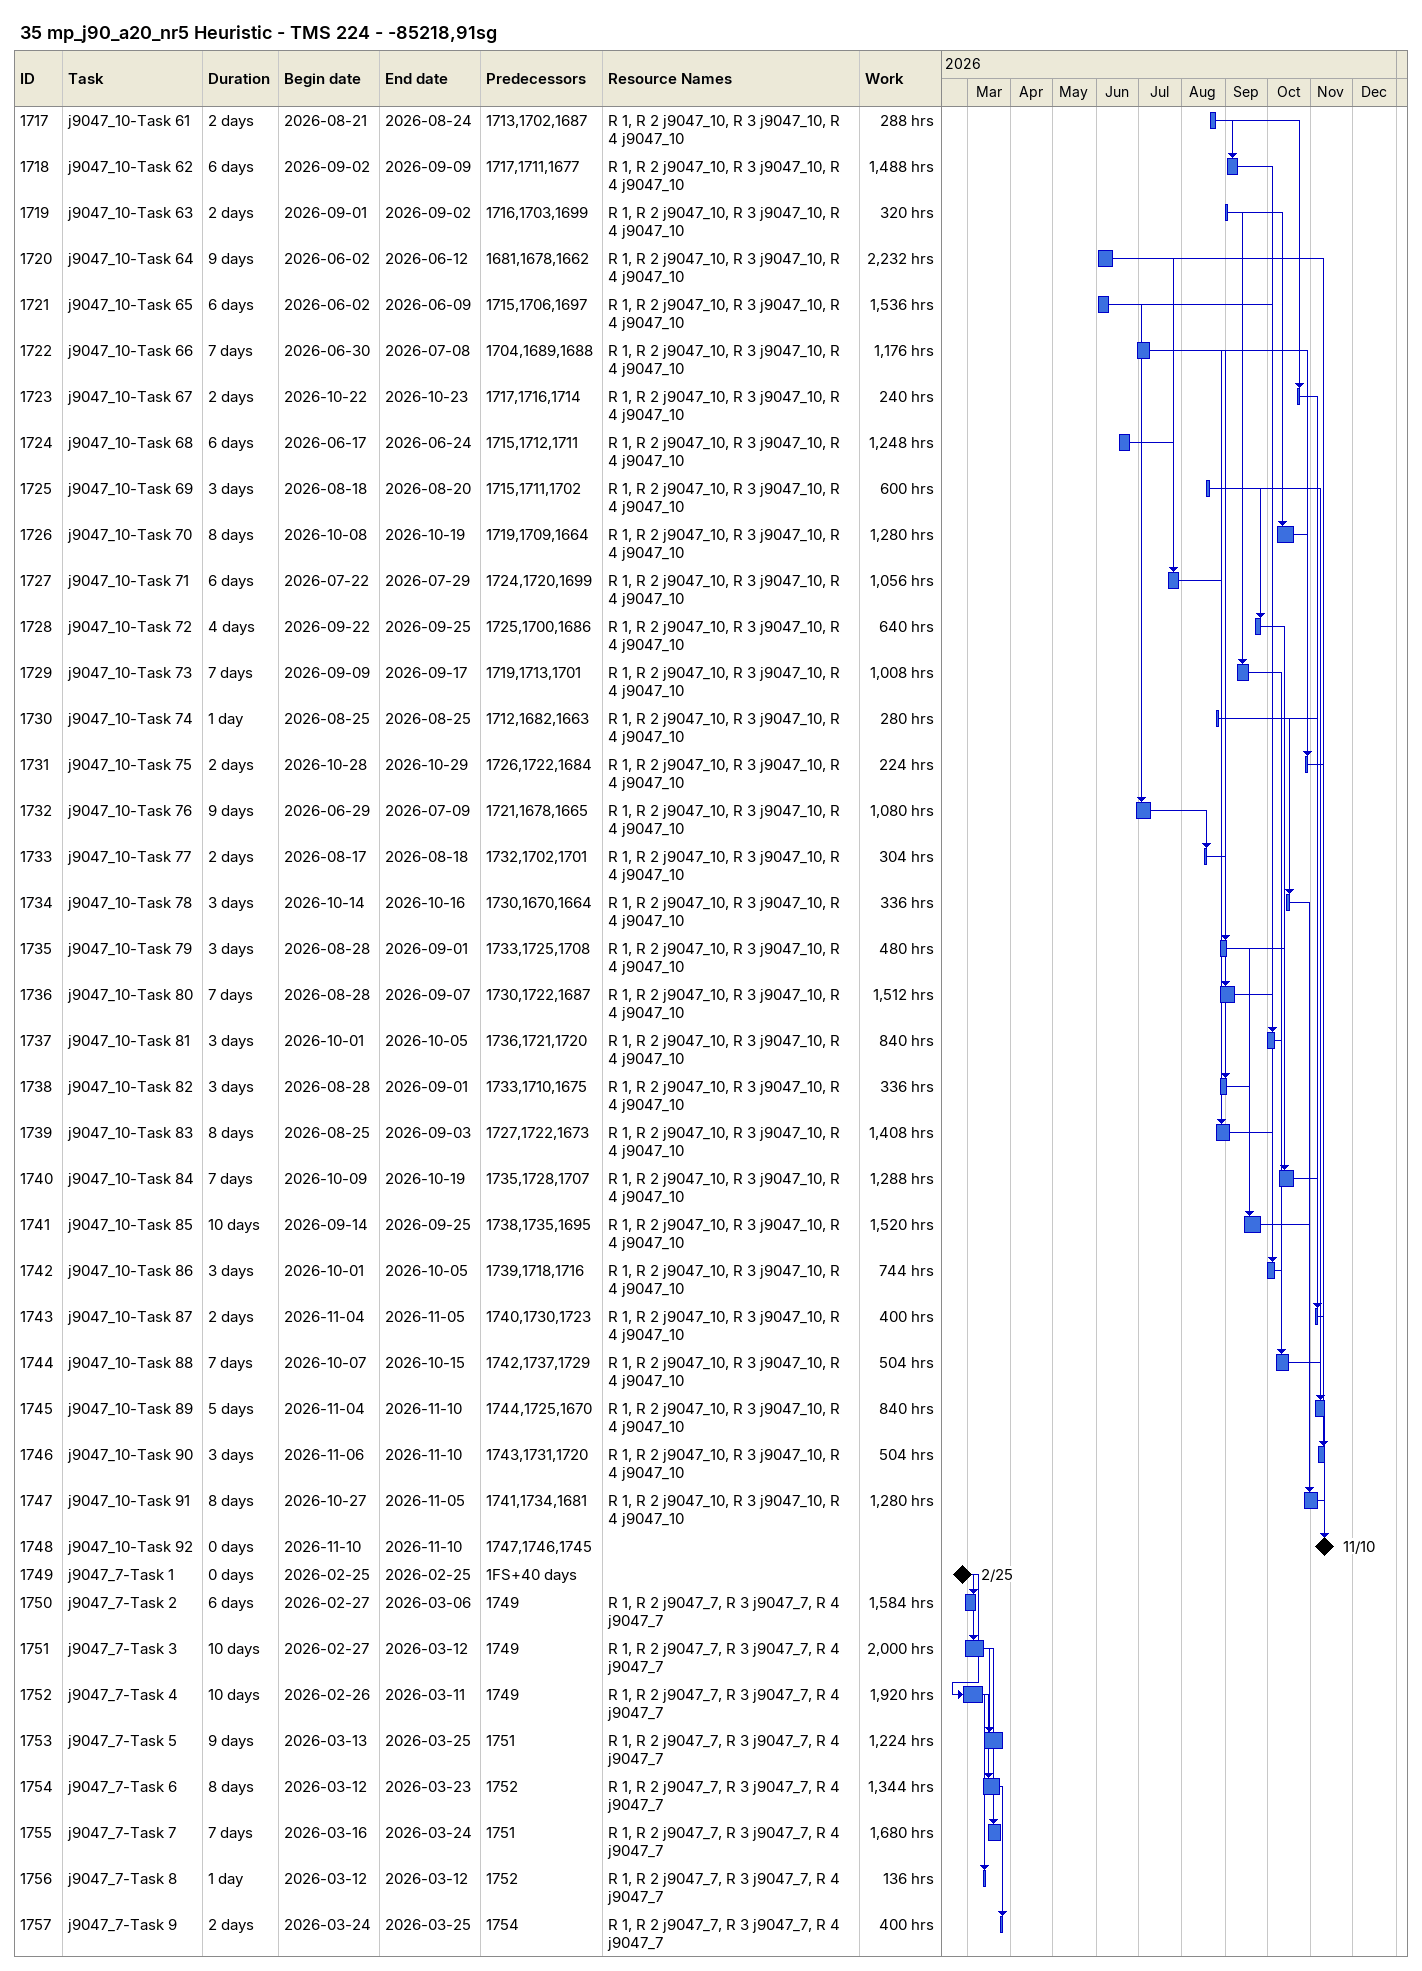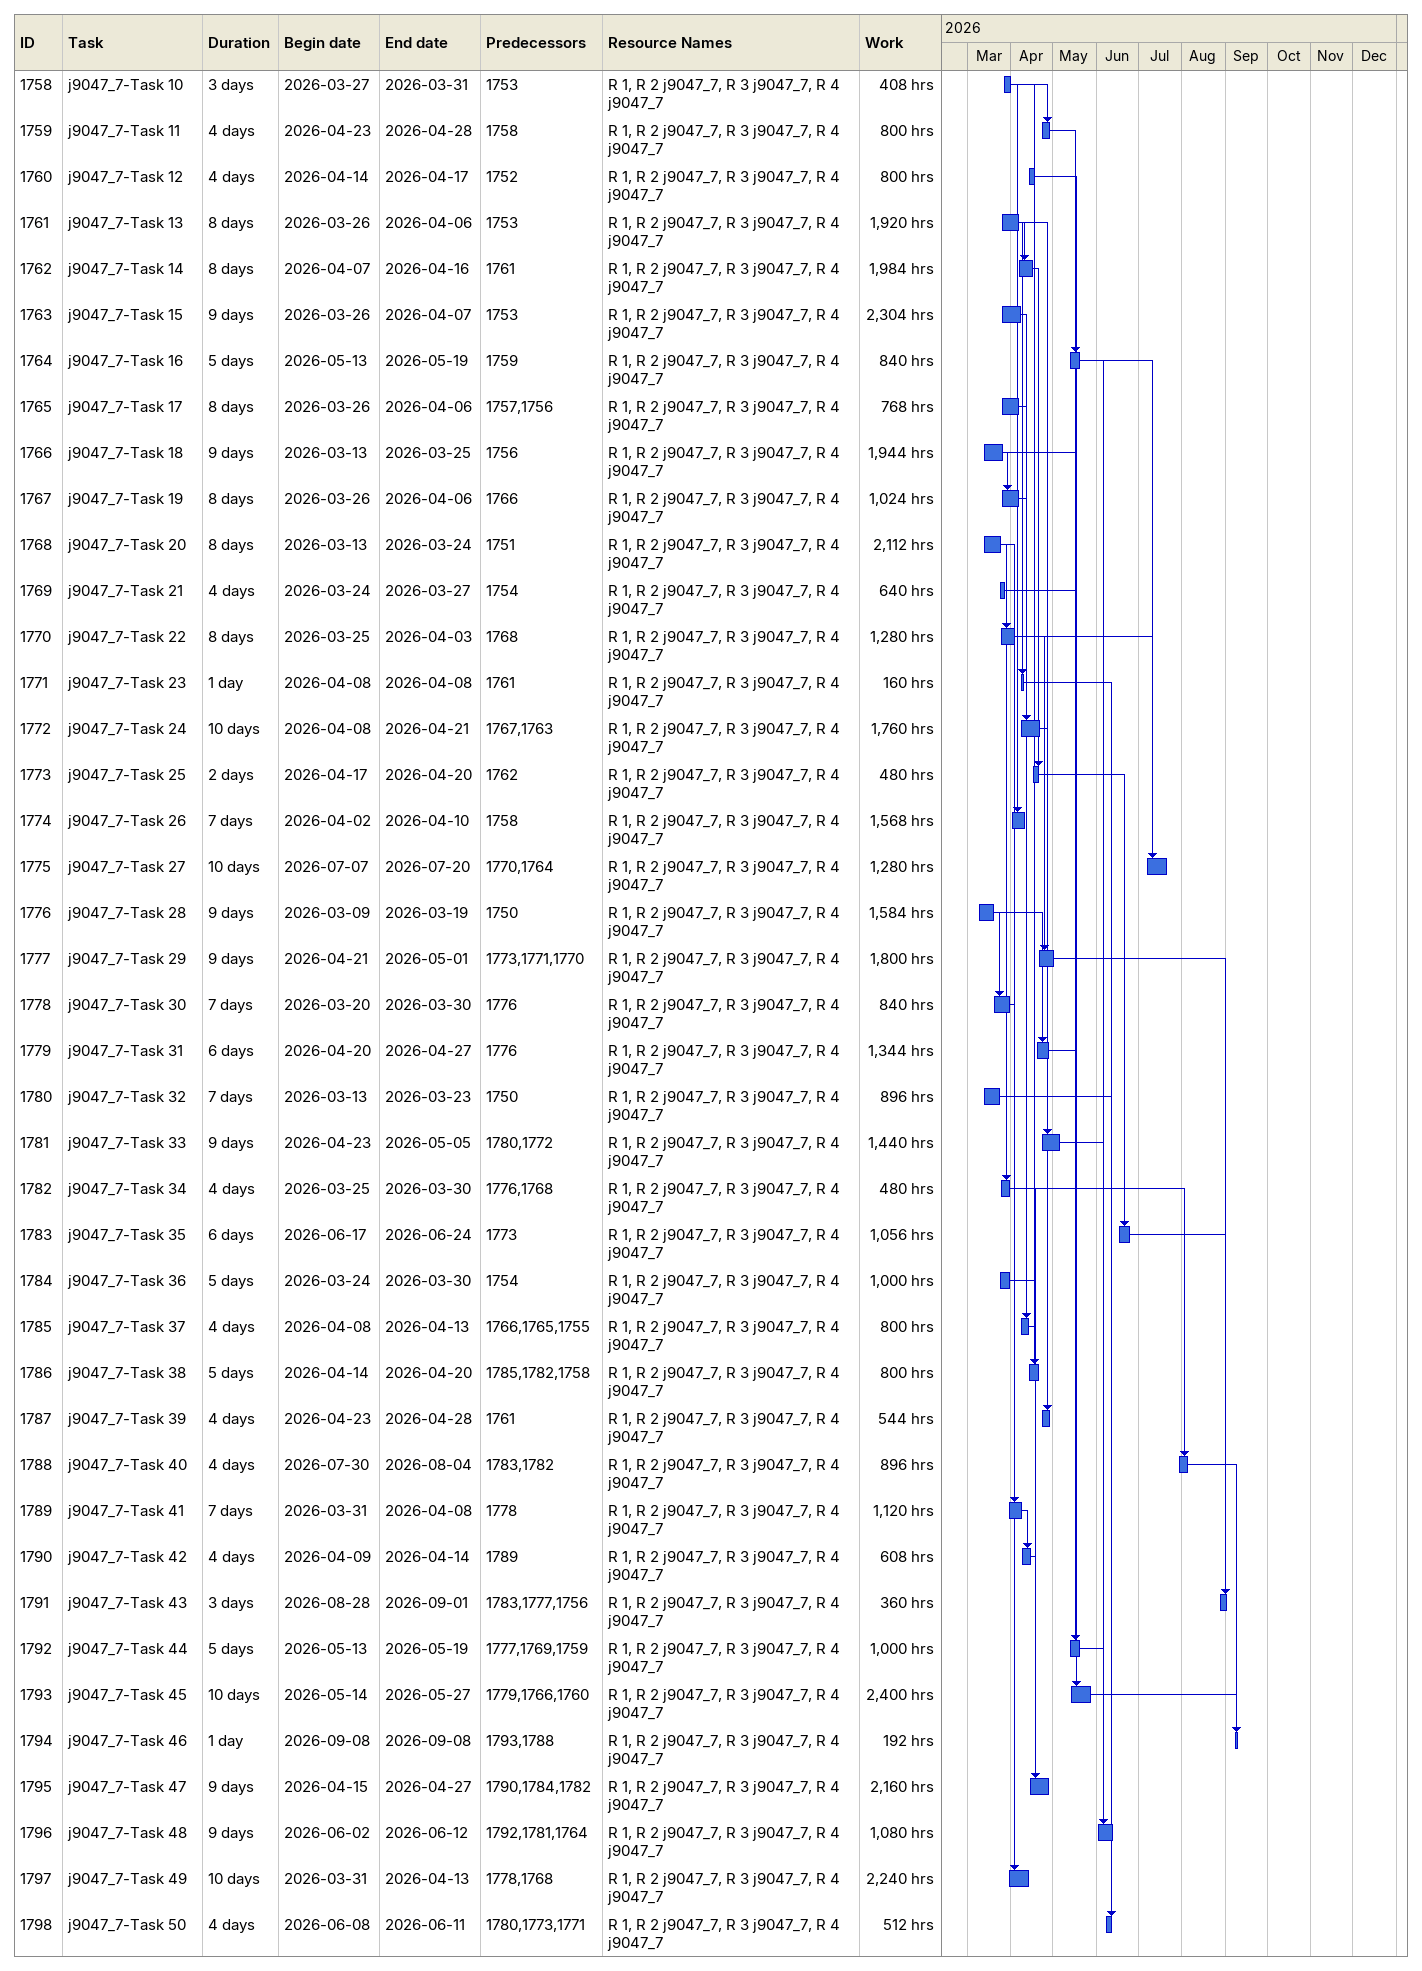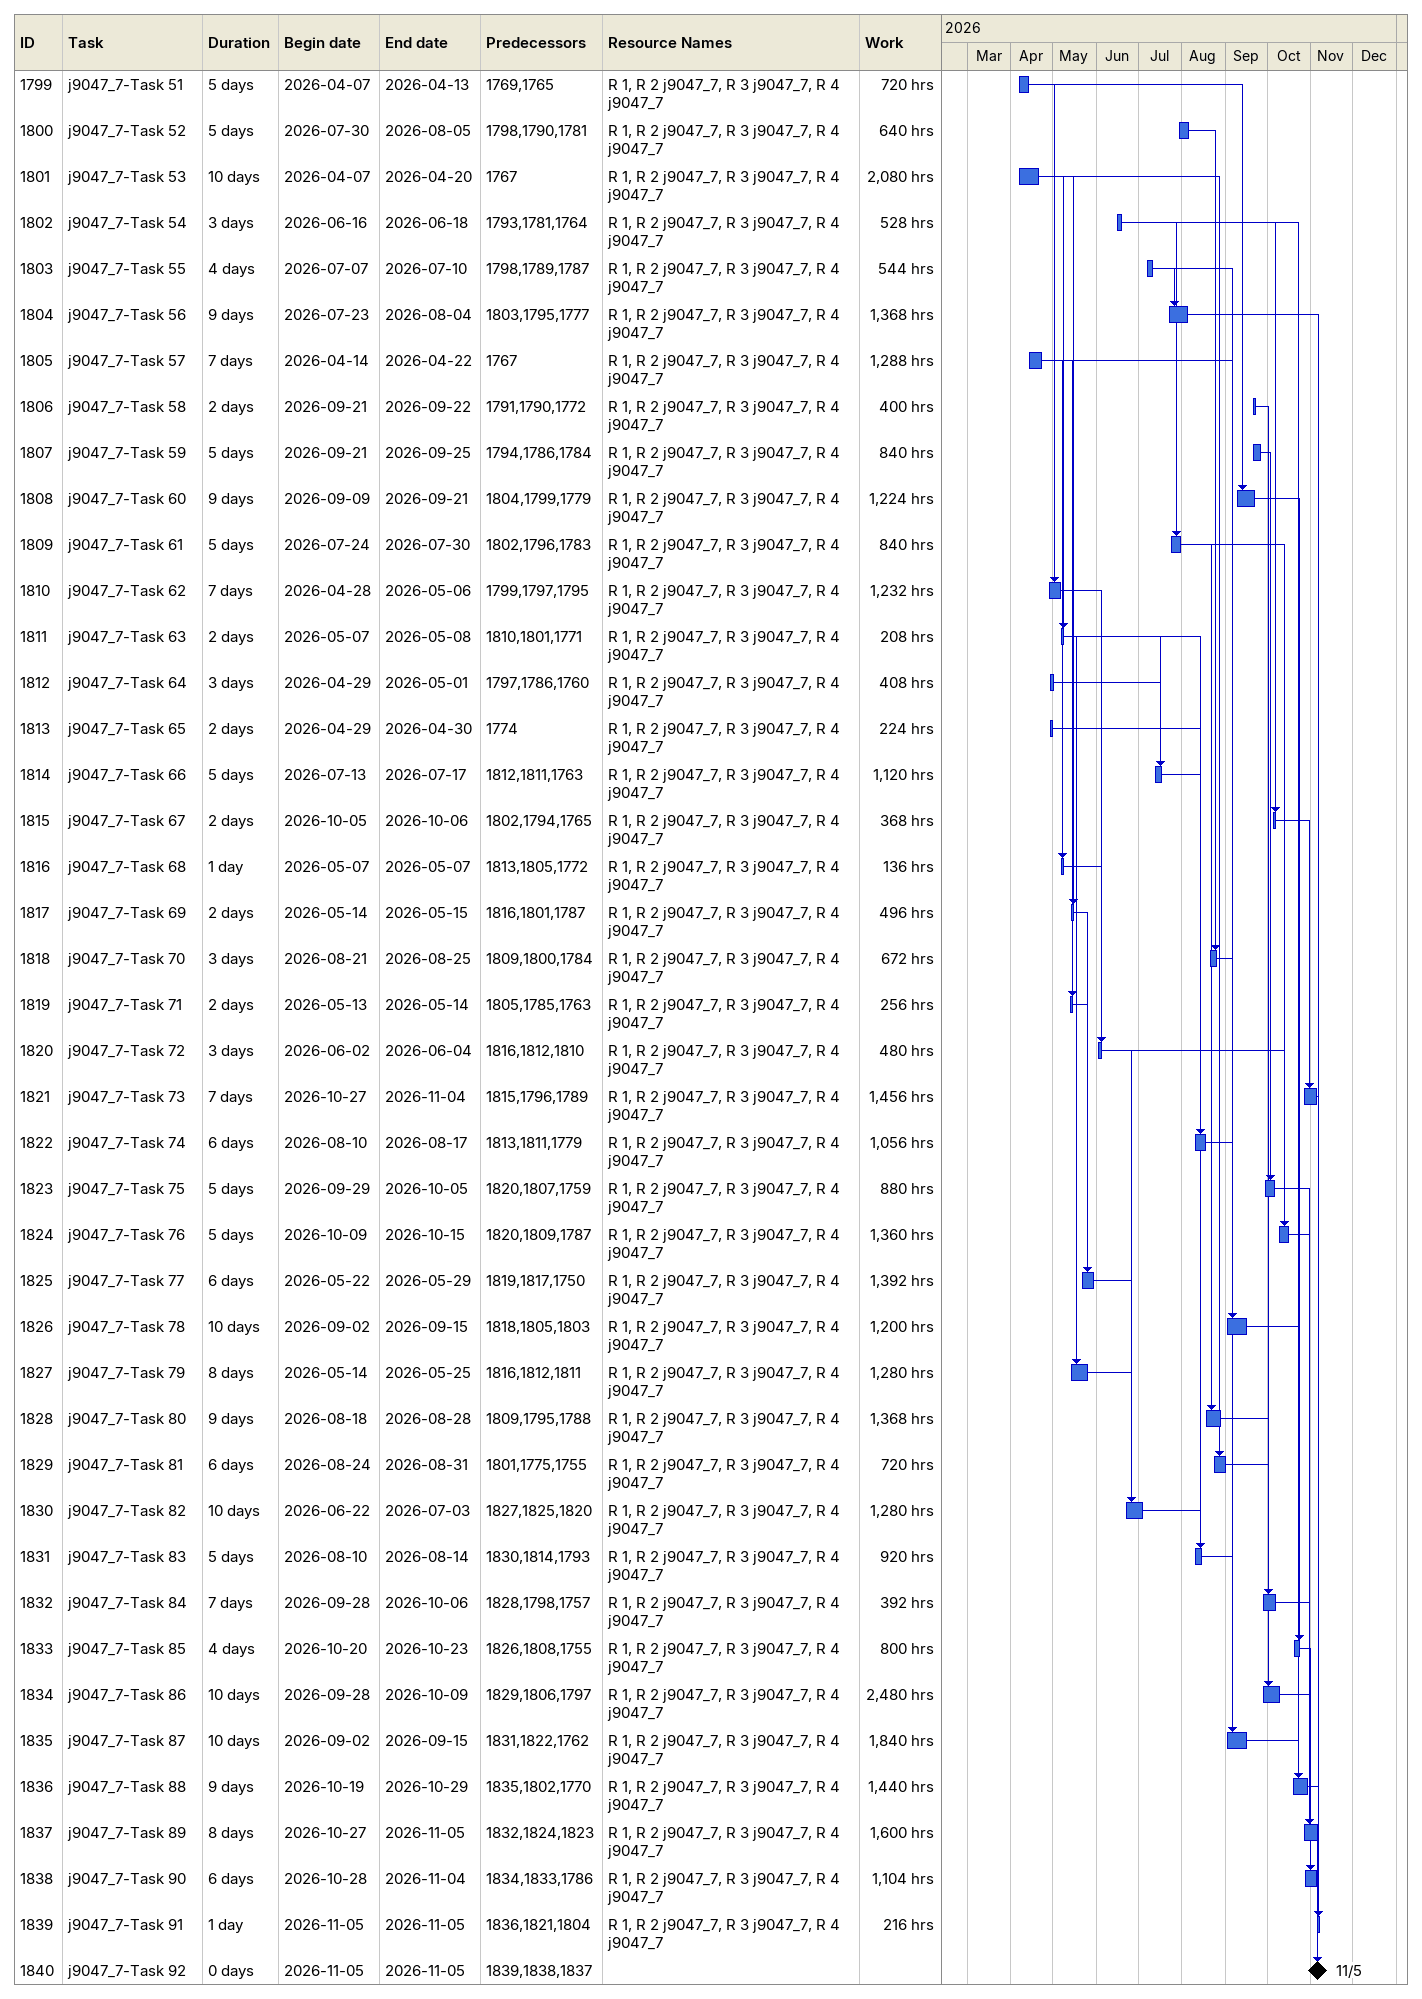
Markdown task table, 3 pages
35 mp_j90_a20_nr5 Heuristic - TMS 224 - -85218,91sg

| ID | Task | Duration | Start | Finish | Predecessors | Resources | Work (h) |
|---|---|---|---|---|---|---|---|
| 1717 | j9047_10-Task 61 | 2d | 2026-08-21 | 2026-08-24 | 1713, 1702, 1687 | R 1, R 2 j9047_10, R 3 j9047_10, R 4 j9047_10 | 288 |
| 1718 | j9047_10-Task 62 | 6d | 2026-09-02 | 2026-09-09 | 1717, 1711, 1677 | R 1, R 2 j9047_10, R 3 j9047_10, R 4 j9047_10 | 1488 |
| 1719 | j9047_10-Task 63 | 2d | 2026-09-01 | 2026-09-02 | 1716, 1703, 1699 | R 1, R 2 j9047_10, R 3 j9047_10, R 4 j9047_10 | 320 |
| 1720 | j9047_10-Task 64 | 9d | 2026-06-02 | 2026-06-12 | 1681, 1678, 1662 | R 1, R 2 j9047_10, R 3 j9047_10, R 4 j9047_10 | 2232 |
| 1721 | j9047_10-Task 65 | 6d | 2026-06-02 | 2026-06-09 | 1715, 1706, 1697 | R 1, R 2 j9047_10, R 3 j9047_10, R 4 j9047_10 | 1536 |
| 1722 | j9047_10-Task 66 | 7d | 2026-06-30 | 2026-07-08 | 1704, 1689, 1688 | R 1, R 2 j9047_10, R 3 j9047_10, R 4 j9047_10 | 1176 |
| 1723 | j9047_10-Task 67 | 2d | 2026-10-22 | 2026-10-23 | 1717, 1716, 1714 | R 1, R 2 j9047_10, R 3 j9047_10, R 4 j9047_10 | 240 |
| 1724 | j9047_10-Task 68 | 6d | 2026-06-17 | 2026-06-24 | 1715, 1712, 1711 | R 1, R 2 j9047_10, R 3 j9047_10, R 4 j9047_10 | 1248 |
| 1725 | j9047_10-Task 69 | 3d | 2026-08-18 | 2026-08-20 | 1715, 1711, 1702 | R 1, R 2 j9047_10, R 3 j9047_10, R 4 j9047_10 | 600 |
| 1726 | j9047_10-Task 70 | 8d | 2026-10-08 | 2026-10-19 | 1719, 1709, 1664 | R 1, R 2 j9047_10, R 3 j9047_10, R 4 j9047_10 | 1280 |
| 1727 | j9047_10-Task 71 | 6d | 2026-07-22 | 2026-07-29 | 1724, 1720, 1699 | R 1, R 2 j9047_10, R 3 j9047_10, R 4 j9047_10 | 1056 |
| 1728 | j9047_10-Task 72 | 4d | 2026-09-22 | 2026-09-25 | 1725, 1700, 1686 | R 1, R 2 j9047_10, R 3 j9047_10, R 4 j9047_10 | 640 |
| 1729 | j9047_10-Task 73 | 7d | 2026-09-09 | 2026-09-17 | 1719, 1713, 1701 | R 1, R 2 j9047_10, R 3 j9047_10, R 4 j9047_10 | 1008 |
| 1730 | j9047_10-Task 74 | 1d | 2026-08-25 | 2026-08-25 | 1712, 1682, 1663 | R 1, R 2 j9047_10, R 3 j9047_10, R 4 j9047_10 | 280 |
| 1731 | j9047_10-Task 75 | 2d | 2026-10-28 | 2026-10-29 | 1726, 1722, 1684 | R 1, R 2 j9047_10, R 3 j9047_10, R 4 j9047_10 | 224 |
| 1732 | j9047_10-Task 76 | 9d | 2026-06-29 | 2026-07-09 | 1721, 1678, 1665 | R 1, R 2 j9047_10, R 3 j9047_10, R 4 j9047_10 | 1080 |
| 1733 | j9047_10-Task 77 | 2d | 2026-08-17 | 2026-08-18 | 1732, 1702, 1701 | R 1, R 2 j9047_10, R 3 j9047_10, R 4 j9047_10 | 304 |
| 1734 | j9047_10-Task 78 | 3d | 2026-10-14 | 2026-10-16 | 1730, 1670, 1664 | R 1, R 2 j9047_10, R 3 j9047_10, R 4 j9047_10 | 336 |
| 1735 | j9047_10-Task 79 | 3d | 2026-08-28 | 2026-09-01 | 1733, 1725, 1708 | R 1, R 2 j9047_10, R 3 j9047_10, R 4 j9047_10 | 480 |
| 1736 | j9047_10-Task 80 | 7d | 2026-08-28 | 2026-09-07 | 1730, 1722, 1687 | R 1, R 2 j9047_10, R 3 j9047_10, R 4 j9047_10 | 1512 |
| 1737 | j9047_10-Task 81 | 3d | 2026-10-01 | 2026-10-05 | 1736, 1721, 1720 | R 1, R 2 j9047_10, R 3 j9047_10, R 4 j9047_10 | 840 |
| 1738 | j9047_10-Task 82 | 3d | 2026-08-28 | 2026-09-01 | 1733, 1710, 1675 | R 1, R 2 j9047_10, R 3 j9047_10, R 4 j9047_10 | 336 |
| 1739 | j9047_10-Task 83 | 8d | 2026-08-25 | 2026-09-03 | 1727, 1722, 1673 | R 1, R 2 j9047_10, R 3 j9047_10, R 4 j9047_10 | 1408 |
| 1740 | j9047_10-Task 84 | 7d | 2026-10-09 | 2026-10-19 | 1735, 1728, 1707 | R 1, R 2 j9047_10, R 3 j9047_10, R 4 j9047_10 | 1288 |
| 1741 | j9047_10-Task 85 | 10d | 2026-09-14 | 2026-09-25 | 1738, 1735, 1695 | R 1, R 2 j9047_10, R 3 j9047_10, R 4 j9047_10 | 1520 |
| 1742 | j9047_10-Task 86 | 3d | 2026-10-01 | 2026-10-05 | 1739, 1718, 1716 | R 1, R 2 j9047_10, R 3 j9047_10, R 4 j9047_10 | 744 |
| 1743 | j9047_10-Task 87 | 2d | 2026-11-04 | 2026-11-05 | 1740, 1730, 1723 | R 1, R 2 j9047_10, R 3 j9047_10, R 4 j9047_10 | 400 |
| 1744 | j9047_10-Task 88 | 7d | 2026-10-07 | 2026-10-15 | 1742, 1737, 1729 | R 1, R 2 j9047_10, R 3 j9047_10, R 4 j9047_10 | 504 |
| 1745 | j9047_10-Task 89 | 5d | 2026-11-04 | 2026-11-10 | 1744, 1725, 1670 | R 1, R 2 j9047_10, R 3 j9047_10, R 4 j9047_10 | 840 |
| 1746 | j9047_10-Task 90 | 3d | 2026-11-06 | 2026-11-10 | 1743, 1731, 1720 | R 1, R 2 j9047_10, R 3 j9047_10, R 4 j9047_10 | 504 |
| 1747 | j9047_10-Task 91 | 8d | 2026-10-27 | 2026-11-05 | 1741, 1734, 1681 | R 1, R 2 j9047_10, R 3 j9047_10, R 4 j9047_10 | 1280 |
| 1748 | j9047_10-Task 92 | 0d | 2026-11-10 | 2026-11-10 | 1747, 1746, 1745 |  |  |
| 1749 | j9047_7-Task 1 | 0d | 2026-02-25 | 2026-02-25 | 1FS+40d |  |  |
| 1750 | j9047_7-Task 2 | 6d | 2026-02-27 | 2026-03-06 | 1749 | R 1, R 2 j9047_7, R 3 j9047_7, R 4 j9047_7 | 1584 |
| 1751 | j9047_7-Task 3 | 10d | 2026-02-27 | 2026-03-12 | 1749 | R 1, R 2 j9047_7, R 3 j9047_7, R 4 j9047_7 | 2000 |
| 1752 | j9047_7-Task 4 | 10d | 2026-02-26 | 2026-03-11 | 1749 | R 1, R 2 j9047_7, R 3 j9047_7, R 4 j9047_7 | 1920 |
| 1753 | j9047_7-Task 5 | 9d | 2026-03-13 | 2026-03-25 | 1751 | R 1, R 2 j9047_7, R 3 j9047_7, R 4 j9047_7 | 1224 |
| 1754 | j9047_7-Task 6 | 8d | 2026-03-12 | 2026-03-23 | 1752 | R 1, R 2 j9047_7, R 3 j9047_7, R 4 j9047_7 | 1344 |
| 1755 | j9047_7-Task 7 | 7d | 2026-03-16 | 2026-03-24 | 1751 | R 1, R 2 j9047_7, R 3 j9047_7, R 4 j9047_7 | 1680 |
| 1756 | j9047_7-Task 8 | 1d | 2026-03-12 | 2026-03-12 | 1752 | R 1, R 2 j9047_7, R 3 j9047_7, R 4 j9047_7 | 136 |
| 1757 | j9047_7-Task 9 | 2d | 2026-03-24 | 2026-03-25 | 1754 | R 1, R 2 j9047_7, R 3 j9047_7, R 4 j9047_7 | 400 |
| 1758 | j9047_7-Task 10 | 3d | 2026-03-27 | 2026-03-31 | 1753 | R 1, R 2 j9047_7, R 3 j9047_7, R 4 j9047_7 | 408 |
| 1759 | j9047_7-Task 11 | 4d | 2026-04-23 | 2026-04-28 | 1758 | R 1, R 2 j9047_7, R 3 j9047_7, R 4 j9047_7 | 800 |
| 1760 | j9047_7-Task 12 | 4d | 2026-04-14 | 2026-04-17 | 1752 | R 1, R 2 j9047_7, R 3 j9047_7, R 4 j9047_7 | 800 |
| 1761 | j9047_7-Task 13 | 8d | 2026-03-26 | 2026-04-06 | 1753 | R 1, R 2 j9047_7, R 3 j9047_7, R 4 j9047_7 | 1920 |
| 1762 | j9047_7-Task 14 | 8d | 2026-04-07 | 2026-04-16 | 1761 | R 1, R 2 j9047_7, R 3 j9047_7, R 4 j9047_7 | 1984 |
| 1763 | j9047_7-Task 15 | 9d | 2026-03-26 | 2026-04-07 | 1753 | R 1, R 2 j9047_7, R 3 j9047_7, R 4 j9047_7 | 2304 |
| 1764 | j9047_7-Task 16 | 5d | 2026-05-13 | 2026-05-19 | 1759 | R 1, R 2 j9047_7, R 3 j9047_7, R 4 j9047_7 | 840 |
| 1765 | j9047_7-Task 17 | 8d | 2026-03-26 | 2026-04-06 | 1757, 1756 | R 1, R 2 j9047_7, R 3 j9047_7, R 4 j9047_7 | 768 |
| 1766 | j9047_7-Task 18 | 9d | 2026-03-13 | 2026-03-25 | 1756 | R 1, R 2 j9047_7, R 3 j9047_7, R 4 j9047_7 | 1944 |
| 1767 | j9047_7-Task 19 | 8d | 2026-03-26 | 2026-04-06 | 1766 | R 1, R 2 j9047_7, R 3 j9047_7, R 4 j9047_7 | 1024 |
| 1768 | j9047_7-Task 20 | 8d | 2026-03-13 | 2026-03-24 | 1751 | R 1, R 2 j9047_7, R 3 j9047_7, R 4 j9047_7 | 2112 |
| 1769 | j9047_7-Task 21 | 4d | 2026-03-24 | 2026-03-27 | 1754 | R 1, R 2 j9047_7, R 3 j9047_7, R 4 j9047_7 | 640 |
| 1770 | j9047_7-Task 22 | 8d | 2026-03-25 | 2026-04-03 | 1768 | R 1, R 2 j9047_7, R 3 j9047_7, R 4 j9047_7 | 1280 |
| 1771 | j9047_7-Task 23 | 1d | 2026-04-08 | 2026-04-08 | 1761 | R 1, R 2 j9047_7, R 3 j9047_7, R 4 j9047_7 | 160 |
| 1772 | j9047_7-Task 24 | 10d | 2026-04-08 | 2026-04-21 | 1767, 1763 | R 1, R 2 j9047_7, R 3 j9047_7, R 4 j9047_7 | 1760 |
| 1773 | j9047_7-Task 25 | 2d | 2026-04-17 | 2026-04-20 | 1762 | R 1, R 2 j9047_7, R 3 j9047_7, R 4 j9047_7 | 480 |
| 1774 | j9047_7-Task 26 | 7d | 2026-04-02 | 2026-04-10 | 1758 | R 1, R 2 j9047_7, R 3 j9047_7, R 4 j9047_7 | 1568 |
| 1775 | j9047_7-Task 27 | 10d | 2026-07-07 | 2026-07-20 | 1770, 1764 | R 1, R 2 j9047_7, R 3 j9047_7, R 4 j9047_7 | 1280 |
| 1776 | j9047_7-Task 28 | 9d | 2026-03-09 | 2026-03-19 | 1750 | R 1, R 2 j9047_7, R 3 j9047_7, R 4 j9047_7 | 1584 |
| 1777 | j9047_7-Task 29 | 9d | 2026-04-21 | 2026-05-01 | 1773, 1771, 1770 | R 1, R 2 j9047_7, R 3 j9047_7, R 4 j9047_7 | 1800 |
| 1778 | j9047_7-Task 30 | 7d | 2026-03-20 | 2026-03-30 | 1776 | R 1, R 2 j9047_7, R 3 j9047_7, R 4 j9047_7 | 840 |
| 1779 | j9047_7-Task 31 | 6d | 2026-04-20 | 2026-04-27 | 1776 | R 1, R 2 j9047_7, R 3 j9047_7, R 4 j9047_7 | 1344 |
| 1780 | j9047_7-Task 32 | 7d | 2026-03-13 | 2026-03-23 | 1750 | R 1, R 2 j9047_7, R 3 j9047_7, R 4 j9047_7 | 896 |
| 1781 | j9047_7-Task 33 | 9d | 2026-04-23 | 2026-05-05 | 1780, 1772 | R 1, R 2 j9047_7, R 3 j9047_7, R 4 j9047_7 | 1440 |
| 1782 | j9047_7-Task 34 | 4d | 2026-03-25 | 2026-03-30 | 1776, 1768 | R 1, R 2 j9047_7, R 3 j9047_7, R 4 j9047_7 | 480 |
| 1783 | j9047_7-Task 35 | 6d | 2026-06-17 | 2026-06-24 | 1773 | R 1, R 2 j9047_7, R 3 j9047_7, R 4 j9047_7 | 1056 |
| 1784 | j9047_7-Task 36 | 5d | 2026-03-24 | 2026-03-30 | 1754 | R 1, R 2 j9047_7, R 3 j9047_7, R 4 j9047_7 | 1000 |
| 1785 | j9047_7-Task 37 | 4d | 2026-04-08 | 2026-04-13 | 1766, 1765, 1755 | R 1, R 2 j9047_7, R 3 j9047_7, R 4 j9047_7 | 800 |
| 1786 | j9047_7-Task 38 | 5d | 2026-04-14 | 2026-04-20 | 1785, 1782, 1758 | R 1, R 2 j9047_7, R 3 j9047_7, R 4 j9047_7 | 800 |
| 1787 | j9047_7-Task 39 | 4d | 2026-04-23 | 2026-04-28 | 1761 | R 1, R 2 j9047_7, R 3 j9047_7, R 4 j9047_7 | 544 |
| 1788 | j9047_7-Task 40 | 4d | 2026-07-30 | 2026-08-04 | 1783, 1782 | R 1, R 2 j9047_7, R 3 j9047_7, R 4 j9047_7 | 896 |
| 1789 | j9047_7-Task 41 | 7d | 2026-03-31 | 2026-04-08 | 1778 | R 1, R 2 j9047_7, R 3 j9047_7, R 4 j9047_7 | 1120 |
| 1790 | j9047_7-Task 42 | 4d | 2026-04-09 | 2026-04-14 | 1789 | R 1, R 2 j9047_7, R 3 j9047_7, R 4 j9047_7 | 608 |
| 1791 | j9047_7-Task 43 | 3d | 2026-08-28 | 2026-09-01 | 1783, 1777, 1756 | R 1, R 2 j9047_7, R 3 j9047_7, R 4 j9047_7 | 360 |
| 1792 | j9047_7-Task 44 | 5d | 2026-05-13 | 2026-05-19 | 1777, 1769, 1759 | R 1, R 2 j9047_7, R 3 j9047_7, R 4 j9047_7 | 1000 |
| 1793 | j9047_7-Task 45 | 10d | 2026-05-14 | 2026-05-27 | 1779, 1766, 1760 | R 1, R 2 j9047_7, R 3 j9047_7, R 4 j9047_7 | 2400 |
| 1794 | j9047_7-Task 46 | 1d | 2026-09-08 | 2026-09-08 | 1793, 1788 | R 1, R 2 j9047_7, R 3 j9047_7, R 4 j9047_7 | 192 |
| 1795 | j9047_7-Task 47 | 9d | 2026-04-15 | 2026-04-27 | 1790, 1784, 1782 | R 1, R 2 j9047_7, R 3 j9047_7, R 4 j9047_7 | 2160 |
| 1796 | j9047_7-Task 48 | 9d | 2026-06-02 | 2026-06-12 | 1792, 1781, 1764 | R 1, R 2 j9047_7, R 3 j9047_7, R 4 j9047_7 | 1080 |
| 1797 | j9047_7-Task 49 | 10d | 2026-03-31 | 2026-04-13 | 1778, 1768 | R 1, R 2 j9047_7, R 3 j9047_7, R 4 j9047_7 | 2240 |
| 1798 | j9047_7-Task 50 | 4d | 2026-06-08 | 2026-06-11 | 1780, 1773, 1771 | R 1, R 2 j9047_7, R 3 j9047_7, R 4 j9047_7 | 512 |
| 1799 | j9047_7-Task 51 | 5d | 2026-04-07 | 2026-04-13 | 1769, 1765 | R 1, R 2 j9047_7, R 3 j9047_7, R 4 j9047_7 | 720 |
| 1800 | j9047_7-Task 52 | 5d | 2026-07-30 | 2026-08-05 | 1798, 1790, 1781 | R 1, R 2 j9047_7, R 3 j9047_7, R 4 j9047_7 | 640 |
| 1801 | j9047_7-Task 53 | 10d | 2026-04-07 | 2026-04-20 | 1767 | R 1, R 2 j9047_7, R 3 j9047_7, R 4 j9047_7 | 2080 |
| 1802 | j9047_7-Task 54 | 3d | 2026-06-16 | 2026-06-18 | 1793, 1781, 1764 | R 1, R 2 j9047_7, R 3 j9047_7, R 4 j9047_7 | 528 |
| 1803 | j9047_7-Task 55 | 4d | 2026-07-07 | 2026-07-10 | 1798, 1789, 1787 | R 1, R 2 j9047_7, R 3 j9047_7, R 4 j9047_7 | 544 |
| 1804 | j9047_7-Task 56 | 9d | 2026-07-23 | 2026-08-04 | 1803, 1795, 1777 | R 1, R 2 j9047_7, R 3 j9047_7, R 4 j9047_7 | 1368 |
| 1805 | j9047_7-Task 57 | 7d | 2026-04-14 | 2026-04-22 | 1767 | R 1, R 2 j9047_7, R 3 j9047_7, R 4 j9047_7 | 1288 |
| 1806 | j9047_7-Task 58 | 2d | 2026-09-21 | 2026-09-22 | 1791, 1790, 1772 | R 1, R 2 j9047_7, R 3 j9047_7, R 4 j9047_7 | 400 |
| 1807 | j9047_7-Task 59 | 5d | 2026-09-21 | 2026-09-25 | 1794, 1786, 1784 | R 1, R 2 j9047_7, R 3 j9047_7, R 4 j9047_7 | 840 |
| 1808 | j9047_7-Task 60 | 9d | 2026-09-09 | 2026-09-21 | 1804, 1799, 1779 | R 1, R 2 j9047_7, R 3 j9047_7, R 4 j9047_7 | 1224 |
| 1809 | j9047_7-Task 61 | 5d | 2026-07-24 | 2026-07-30 | 1802, 1796, 1783 | R 1, R 2 j9047_7, R 3 j9047_7, R 4 j9047_7 | 840 |
| 1810 | j9047_7-Task 62 | 7d | 2026-04-28 | 2026-05-06 | 1799, 1797, 1795 | R 1, R 2 j9047_7, R 3 j9047_7, R 4 j9047_7 | 1232 |
| 1811 | j9047_7-Task 63 | 2d | 2026-05-07 | 2026-05-08 | 1810, 1801, 1771 | R 1, R 2 j9047_7, R 3 j9047_7, R 4 j9047_7 | 208 |
| 1812 | j9047_7-Task 64 | 3d | 2026-04-29 | 2026-05-01 | 1797, 1786, 1760 | R 1, R 2 j9047_7, R 3 j9047_7, R 4 j9047_7 | 408 |
| 1813 | j9047_7-Task 65 | 2d | 2026-04-29 | 2026-04-30 | 1774 | R 1, R 2 j9047_7, R 3 j9047_7, R 4 j9047_7 | 224 |
| 1814 | j9047_7-Task 66 | 5d | 2026-07-13 | 2026-07-17 | 1812, 1811, 1763 | R 1, R 2 j9047_7, R 3 j9047_7, R 4 j9047_7 | 1120 |
| 1815 | j9047_7-Task 67 | 2d | 2026-10-05 | 2026-10-06 | 1802, 1794, 1765 | R 1, R 2 j9047_7, R 3 j9047_7, R 4 j9047_7 | 368 |
| 1816 | j9047_7-Task 68 | 1d | 2026-05-07 | 2026-05-07 | 1813, 1805, 1772 | R 1, R 2 j9047_7, R 3 j9047_7, R 4 j9047_7 | 136 |
| 1817 | j9047_7-Task 69 | 2d | 2026-05-14 | 2026-05-15 | 1816, 1801, 1787 | R 1, R 2 j9047_7, R 3 j9047_7, R 4 j9047_7 | 496 |
| 1818 | j9047_7-Task 70 | 3d | 2026-08-21 | 2026-08-25 | 1809, 1800, 1784 | R 1, R 2 j9047_7, R 3 j9047_7, R 4 j9047_7 | 672 |
| 1819 | j9047_7-Task 71 | 2d | 2026-05-13 | 2026-05-14 | 1805, 1785, 1763 | R 1, R 2 j9047_7, R 3 j9047_7, R 4 j9047_7 | 256 |
| 1820 | j9047_7-Task 72 | 3d | 2026-06-02 | 2026-06-04 | 1816, 1812, 1810 | R 1, R 2 j9047_7, R 3 j9047_7, R 4 j9047_7 | 480 |
| 1821 | j9047_7-Task 73 | 7d | 2026-10-27 | 2026-11-04 | 1815, 1796, 1789 | R 1, R 2 j9047_7, R 3 j9047_7, R 4 j9047_7 | 1456 |
| 1822 | j9047_7-Task 74 | 6d | 2026-08-10 | 2026-08-17 | 1813, 1811, 1779 | R 1, R 2 j9047_7, R 3 j9047_7, R 4 j9047_7 | 1056 |
| 1823 | j9047_7-Task 75 | 5d | 2026-09-29 | 2026-10-05 | 1820, 1807, 1759 | R 1, R 2 j9047_7, R 3 j9047_7, R 4 j9047_7 | 880 |
| 1824 | j9047_7-Task 76 | 5d | 2026-10-09 | 2026-10-15 | 1820, 1809, 1787 | R 1, R 2 j9047_7, R 3 j9047_7, R 4 j9047_7 | 1360 |
| 1825 | j9047_7-Task 77 | 6d | 2026-05-22 | 2026-05-29 | 1819, 1817, 1750 | R 1, R 2 j9047_7, R 3 j9047_7, R 4 j9047_7 | 1392 |
| 1826 | j9047_7-Task 78 | 10d | 2026-09-02 | 2026-09-15 | 1818, 1805, 1803 | R 1, R 2 j9047_7, R 3 j9047_7, R 4 j9047_7 | 1200 |
| 1827 | j9047_7-Task 79 | 8d | 2026-05-14 | 2026-05-25 | 1816, 1812, 1811 | R 1, R 2 j9047_7, R 3 j9047_7, R 4 j9047_7 | 1280 |
| 1828 | j9047_7-Task 80 | 9d | 2026-08-18 | 2026-08-28 | 1809, 1795, 1788 | R 1, R 2 j9047_7, R 3 j9047_7, R 4 j9047_7 | 1368 |
| 1829 | j9047_7-Task 81 | 6d | 2026-08-24 | 2026-08-31 | 1801, 1775, 1755 | R 1, R 2 j9047_7, R 3 j9047_7, R 4 j9047_7 | 720 |
| 1830 | j9047_7-Task 82 | 10d | 2026-06-22 | 2026-07-03 | 1827, 1825, 1820 | R 1, R 2 j9047_7, R 3 j9047_7, R 4 j9047_7 | 1280 |
| 1831 | j9047_7-Task 83 | 5d | 2026-08-10 | 2026-08-14 | 1830, 1814, 1793 | R 1, R 2 j9047_7, R 3 j9047_7, R 4 j9047_7 | 920 |
| 1832 | j9047_7-Task 84 | 7d | 2026-09-28 | 2026-10-06 | 1828, 1798, 1757 | R 1, R 2 j9047_7, R 3 j9047_7, R 4 j9047_7 | 392 |
| 1833 | j9047_7-Task 85 | 4d | 2026-10-20 | 2026-10-23 | 1826, 1808, 1755 | R 1, R 2 j9047_7, R 3 j9047_7, R 4 j9047_7 | 800 |
| 1834 | j9047_7-Task 86 | 10d | 2026-09-28 | 2026-10-09 | 1829, 1806, 1797 | R 1, R 2 j9047_7, R 3 j9047_7, R 4 j9047_7 | 2480 |
| 1835 | j9047_7-Task 87 | 10d | 2026-09-02 | 2026-09-15 | 1831, 1822, 1762 | R 1, R 2 j9047_7, R 3 j9047_7, R 4 j9047_7 | 1840 |
| 1836 | j9047_7-Task 88 | 9d | 2026-10-19 | 2026-10-29 | 1835, 1802, 1770 | R 1, R 2 j9047_7, R 3 j9047_7, R 4 j9047_7 | 1440 |
| 1837 | j9047_7-Task 89 | 8d | 2026-10-27 | 2026-11-05 | 1832, 1824, 1823 | R 1, R 2 j9047_7, R 3 j9047_7, R 4 j9047_7 | 1600 |
| 1838 | j9047_7-Task 90 | 6d | 2026-10-28 | 2026-11-04 | 1834, 1833, 1786 | R 1, R 2 j9047_7, R 3 j9047_7, R 4 j9047_7 | 1104 |
| 1839 | j9047_7-Task 91 | 1d | 2026-11-05 | 2026-11-05 | 1836, 1821, 1804 | R 1, R 2 j9047_7, R 3 j9047_7, R 4 j9047_7 | 216 |
| 1840 | j9047_7-Task 92 | 0d | 2026-11-05 | 2026-11-05 | 1839, 1838, 1837 |  |  |
